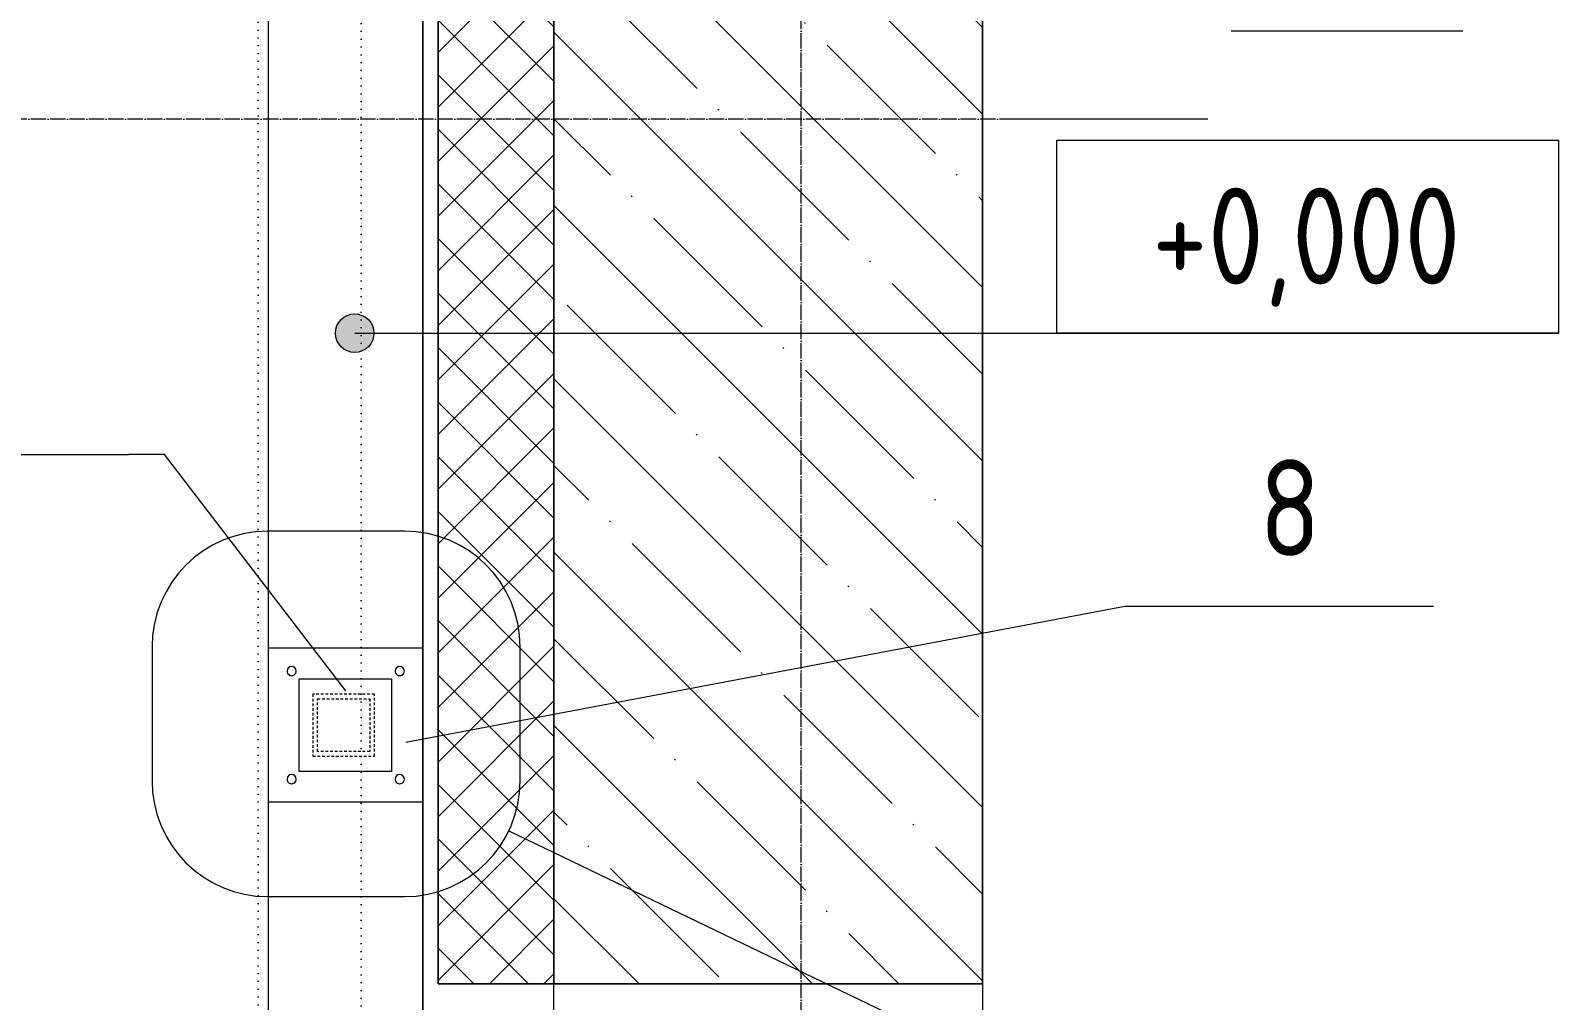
# Model space of a CAD drawing. Header units: millimetres. Extents: x 539 to 32806, y -1166 to 49726.
# Drawn here: x 5002 to 6981, y 44253 to 45510 of the extents above; entities that cross this region are included whole.
import ezdxf

# ---------------------------------------------------------------- set-up
doc = ezdxf.new("R2010")
doc.units = ezdxf.units.MM
for name, pattern in [('01 Штриховая _4 мм_', [6, 3.5, -2.5]), ('02 Штрихпунктирная _20 мм_', [25, 20, -2.5, 0, -2.5]), ('04 Пунктир 10мм', [10, 0, -10])]:
    doc.linetypes.add(name, pattern=pattern)
for name, color, linetype, lineweight in [('AA_Linii', 7, 'Continuous', 9), ('AA_Oformlenie', 7, 'Continuous', 9), ('AA_Razrez', 7, 'Continuous', 9), ('AA_Vinoska', 7, 'Continuous', 9), ('AA_Visotnaya otmetka', 7, 'Continuous', 9), ('AF_Balki', 7, 'Continuous', 20), ('AF_Element', 7, 'Continuous', 20), ('AF_Element_Грунт', 253, 'Continuous', 20), ('AF_Stena_Опалубка', 253, 'Continuous', 20), ('Gen_Fragment', 7, 'Continuous', 9), ('KR_Colonna_KG', 7, 'Continuous', 20), ('KR_Detal', 7, 'Continuous', 20), ('KR_Fundament', 7, 'Continuous', 20), ('Оси', 7, 'Continuous', 9)]:
    doc.layers.add(name, color=color, linetype=linetype, lineweight=lineweight)
doc.styles.add('ISOCPEUR_2', font='isocpeur.ttf', dxfattribs={"width": 0.85, "height": 125})

# ---------------------------------------------------------------- blocks, each defined once
blk = doc.blocks.new('354_Прокат поло__1_2_1-3_11')
at = {"layer": 'AF_Balki'}
for p, q in [((0, -100), (0, 100)), ((0, 100), (200, 100)), ((200, 100), (200, -100)), ((200, -100), (0, -100))]:
    blk.add_line(p, q, dxfattribs=at)
blk = doc.blocks.new('грунт2 - грунт1-3847967-Схема расположения стоек и пластин металлического навеса в осях Г_1-Е_1_2_1-3_1')
at = {"layer": 'AF_Element'}
blk.add_line((5510.1, 43315), (5510.1, 48125), dxfattribs=at)
blk = doc.blocks.new('354_Прокат поло__1_2_1-3_12')
at = {"layer": 'AF_Balki'}
for p, q in [((0, -60), (0, 60)), ((0, 60), (120, 60)), ((120, 60), (120, -60)), ((120, -60), (0, -60))]:
    blk.add_line(p, q, dxfattribs=at)
blk = doc.blocks.new('243_Профиль гнутый сварной квадратный _НесКол_2ур_ - 80х6-4232277-Схема расположения стоек и пластин металлического навеса в осях Г_1-Е_1_2_1-3_1')
at = {"layer": 'KR_Colonna_KG', "linetype": '01 Штриховая _4 мм_'}
for p, q in [((-40, 40), (-40, -40)), ((40, 40), (-40, 40)), ((40, -40), (40, 40)), ((-34, -34), (-34, 34)), ((-34, 34), (34, 34)), ((34, 34), (34, -34)), ((34, -34), (-34, -34)), ((-40, -40), (40, -40))]:
    blk.add_line(p, q, dxfattribs=at)
blk = doc.blocks.new('354_Анкер клиновой _СоедНесК_РабПлоск_ - M12x120_20-V6-Схема расположения стоек и пластин металлического навеса в осях Г_1-Е_1_2_1-3_1')
at = {"layer": 'KR_Detal'}
for start, end in [(360, 180), (180, 360)]:
    blk.add_arc((0, 0), 6, start, end, dxfattribs=at)
at = {"layer": 'KR_Detal', "linetype": '01 Штриховая _4 мм_', "lineweight": 9}
for start, end in [(147.0031, 152.9997), (87.0059, 93.0026), (27.0088, 33.0054), (207.0003, 212.9969), (250.9052, 255.7743), (326.9946, 332.9912)]:
    blk.add_arc((0, 0), 6, start, end, dxfattribs=at)
blk = doc.blocks.new('011_Прямоугольник обрыва _ЭлУзла_ - 011_Прямоугольник обрыва _ЭлУзла_-3732710-Схема расположения стоек и пластин металлического навеса в осях Г_1-Е_1_2_1-3_1')
at = {"layer": 'AA_Oformlenie'}
blk.add_line((3433.1, -1881.1), (3433.1, -5422), dxfattribs=at)
blk = doc.blocks.new('Высотные отметки - Рамка вверх-400294-Схема расположения стоек и пластин металлического навеса в осях Г_1-Е_1_2_1-3_1')
at = {"layer": 'AA_Vinoska'}
for p, q in [((-13, 0), (-13, 5)), ((-13, 5), (0, 5)), ((0, 5), (0, 0)), ((0, 0), (-13, 0))]:
    blk.add_line(p, q, dxfattribs=at)
blk = doc.blocks.new('043_М_КолонныКМ - Позиция_Наименование_дп14-4163880-Схема расположения стоек и пластин металлического навеса в осях Г_1-Е_1_2_1-3_1')
at = {"layer": 'AA_Vinoska'}
blk.add_line((-7, 0), (7, 0), dxfattribs=at)
blk = doc.blocks.new('043_М_Балки_Полка - Позиция_дп8-4164522-Схема расположения стоек и пластин металлического навеса в осях Г_1-Е_1_2_1-3_1')
at = {"layer": 'AA_Vinoska'}
blk.add_line((-4, 0), (4, 0), dxfattribs=at)
blk = doc.blocks.new('План несущих конструкций - Номер узла 6мм-393529-Схема расположения стоек и пластин металлического навеса в осях Г_1-Е_1_2_1-3_1')
at = {"layer": 'Gen_Fragment'}
blk.add_line((-2.954, 0), (3.046, 0), dxfattribs=at)

msp = doc.modelspace()

# ---------------------------------------------------------------- hatches: boundary and pattern name
at = {"layer": 'AA_Oformlenie'}
h = msp.add_hatch(dxfattribs=at)
h.set_pattern_fill('FP_1', color=250, style=0, pattern_type=2)
h.set_pattern_definition([(45, (0, 0), (-35.35534, 35.35534), []), (135, (0, 0), (-35.35534, -35.35534), [])])
h.paths.add_polyline_path([(5529.8792, 41167.8759), (5679.8788, 41167.8759), (5679.8788, 42511.6354), (5529.8792, 42511.6354), (5529.8792, 42004.2248)])
h.paths.add_polyline_path([(5589.3663, 44275), (5679.8788, 44275), (5679.8788, 46469.7099), (5529.8792, 46469.7099), (5529.8792, 44275)])
h.paths.add_polyline_path([(5529.8789, 48169.7099), (5679.8788, 48169.71), (5679.8789, 48472.299), (5529.8789, 48472.299), (5529.8789, 48229.9246)])
h = msp.add_hatch(dxfattribs=at)
h.set_pattern_fill('FP_2', color=250, style=0, pattern_type=2)
h.set_pattern_definition([(135, (0, 0), (-112.2532, -112.2532), []), (135, (112.25, 0), (-112.2532, -112.2532), [198.438, -39.688, 1.676, -38.011])])
h.paths.add_polyline_path([(5679.8788, 41167.8759), (6235.2423, 41167.8759), (6235.2423, 42511.6354), (5679.8788, 42511.6354), (5679.8788, 41723.2394)])
h.paths.add_polyline_path([(6235.2423, 44275), (6235.2423, 46469.7099), (5679.8788, 46469.7099), (5679.8788, 44275)])
h.paths.add_polyline_path([(6235.2423, 48169.71), (6235.2423, 48472.299), (5679.8788, 48472.299), (5679.8788, 48169.71), (5932.6533, 48169.71)])
at = {"layer": 'AA_Visotnaya otmetka'}
h = msp.add_hatch(color=256, dxfattribs=at)
edge = h.paths.add_edge_path()
edge.add_arc((5421.7412, 45117.7944), 25, 0, 360)

# ---------------------------------------------------------------- linework, layer by layer
at = {"layer": 'AA_Linii'}
for p, q in [((5529.8788, 44275), (5529.8788, 46469.7099)), ((5529.8792, 46469.7099), (5529.8792, 44275)), ((5679.8788, 44275), (5679.8788, 46469.7099)), ((5679.8788, 46469.7099), (5679.8788, 44275)), ((5679.8788, 41167.8759), (5679.8788, 46469.7099)), ((6235.2423, 44275), (6235.2423, 46469.7099)), ((5679.8788, 44275), (5529.8788, 44275)), ((5529.8792, 44275), (5679.8788, 44275)), ((5679.8788, 44275), (6235.2423, 44275)), ((5799.8658, 44275), (5679.8788, 44275)), ((6235.2423, 44275), (5799.8658, 44275))]:
    msp.add_line(p, q, dxfattribs=at)
at = {"layer": 'AA_Razrez', "linetype": '04 Пунктир 10мм'}
for p, q in [((5430.0206, 40317.3796), (5430.0206, 48967.2453)), ((5296.7031, 38864.6066), (5296.7031, 48480.0291))]:
    msp.add_line(p, q, dxfattribs=at)
at = {"layer": 'AA_Vinoska'}
for p, q in [((5175.1331, 44960.7558), (5128.8604, 44960.7558)), ((5410.056, 44654.6442), (5175.1331, 44960.7558)), ((5487.8939, 44587.7989), (6419.538, 44764.2232))]:
    msp.add_line(p, q, dxfattribs=at)
at = {"layer": 'AA_Visotnaya otmetka'}
for p in [(5421.7412, 45117.7944), (6981.2139, 45117.7944)]:
    msp.add_line(p, (6981.2139, 45117.7944), dxfattribs=at)
msp.add_circle((5421.7412, 45117.7944), 25, dxfattribs=at)
at = {"layer": 'AF_Stena_Опалубка'}
for p, q in [((5310.0616, 43064.9999), (5310.0616, 46145)), ((5510.0616, 46145), (5510.0616, 43064.9999))]:
    msp.add_line(p, q, dxfattribs=at)
at = {"layer": 'Gen_Fragment'}
for p, q in [((5486.1521, 44861.3273), (5309.1875, 44861.3273)), ((5159.1875, 44711.3273), (5159.1875, 44537.9222)), ((5636.1521, 44537.9222), (5636.1521, 44711.3273)), ((5621.3476, 44472.9438), (6457.6324, 44071.0039)), ((5309.1875, 44387.9222), (5486.1521, 44387.9222))]:
    msp.add_line(p, q, dxfattribs=at)
for centre, start, end in [((5309.1875, 44711.3273), 90, 180), ((5486.1521, 44711.3273), 0, 90), ((5309.1875, 44537.9222), 180, 270), ((5486.1521, 44537.9222), 270, 0)]:
    msp.add_arc(centre, 150, start, end, dxfattribs=at)
at = {"layer": 'KR_Fundament'}
msp.add_line((5510.0616, 41365.0004), (5510.0616, 48024.9997), dxfattribs=at)
at = {"layer": 'Оси', "linetype": '02 Штрихпунктирная _20 мм_'}
for p, q in [((6000.0616, 41144.0677), (6000.0616, 49067.1614)), ((6276.9872, 45395), (2193.8386, 45395))]:
    msp.add_line(p, q, dxfattribs=at)
at = {"layer": 'Оси'}
msp.add_line((6526.9872, 45395), (6276.9872, 45395), dxfattribs=at)

# ---------------------------------------------------------------- block references
at = {"layer": 'AA_Oformlenie'}
msp.add_blockref('011_Прямоугольник обрыва _ЭлУзла_ - 011_Прямоугольник обрыва _ЭлУзла_-3732710-Схема расположения стоек и пластин металлического навеса в осях Г_1-Е_1_2_1-3_1', (2802.1415, 48472.299), dxfattribs=at)
at = {"layer": 'AA_Vinoska', "xscale": 49.99999999999998, "yscale": 49.99999999999998, "zscale": 49.99999999999998}
for name, p in [('Высотные отметки - Рамка вверх-400294-Схема расположения стоек и пластин металлического навеса в осях Г_1-Е_1_2_1-3_1', (6981.2139, 45117.7944)), ('043_М_КолонныКМ - Позиция_Наименование_дп14-4163880-Схема расположения стоек и пластин металлического навеса в осях Г_1-Е_1_2_1-3_1', (4778.8604, 44960.7558)), ('043_М_Балки_Полка - Позиция_дп8-4164522-Схема расположения стоек и пластин металлического навеса в осях Г_1-Е_1_2_1-3_1', (6619.538, 44764.2232))]:
    msp.add_blockref(name, p, dxfattribs=at)
at = {"layer": 'AF_Balki'}
for name, p in [('354_Прокат поло__1_2_1-3_11', (5310.0616, 44610.1328)), ('354_Прокат поло__1_2_1-3_12', (5349.6348, 44610))]:
    msp.add_blockref(name, p, dxfattribs=at)
at = {"layer": 'AF_Element_Грунт'}
msp.add_blockref('грунт2 - грунт1-3847967-Схема расположения стоек и пластин металлического навеса в осях Г_1-Е_1_2_1-3_1', (0, 0), dxfattribs=at)
at = {"layer": 'Gen_Fragment', "xscale": 49.99999999999998, "yscale": 49.99999999999998, "zscale": 49.99999999999998}
msp.add_blockref('План несущих конструкций - Номер узла 6мм-393529-Схема расположения стоек и пластин металлического навеса в осях Г_1-Е_1_2_1-3_1', (6704.9292, 45509.1706), dxfattribs=at)
at = {"layer": 'KR_Colonna_KG', "linetype": '01 Штриховая _4 мм_'}
msp.add_blockref('243_Профиль гнутый сварной квадратный _НесКол_2ур_ - 80х6-4232277-Схема расположения стоек и пластин металлического навеса в осях Г_1-Е_1_2_1-3_1', (5407.5012, 44610), dxfattribs=at)
at = {"layer": 'KR_Detal', "linetype": '01 Штриховая _4 мм_', "lineweight": 9, "rotation": 180}
for p in [(5340.0616, 44680.1328), (5480.0616, 44680.1328), (5340.0616, 44540.1328), (5480.0616, 44540.1328)]:
    msp.add_blockref('354_Анкер клиновой _СоедНесК_РабПлоск_ - M12x120_20-V6-Схема расположения стоек и пластин металлического навеса в осях Г_1-Е_1_2_1-3_1', p, dxfattribs=at)

# ---------------------------------------------------------------- texts
at = {"layer": 'AA_Vinoska', "insert": (6593.2932, 44954.0918), "char_height": 125, "width": 91.993641, "attachment_point": 1, "style": 'ISOCPEUR_2'}
msp.add_mtext('\\fISOCPEUR|b0|i0|c204|p34|;\\W.85;8', dxfattribs=at)
at = {"layer": 'AA_Visotnaya otmetka', "insert": (6454.541, 45306.1014), "char_height": 125, "width": 484.01503, "attachment_point": 1, "line_spacing_factor": 1.149209, "style": 'ISOCPEUR_2'}
msp.add_mtext('+0,000', dxfattribs=at)

doc.saveas('drawing.dxf')
